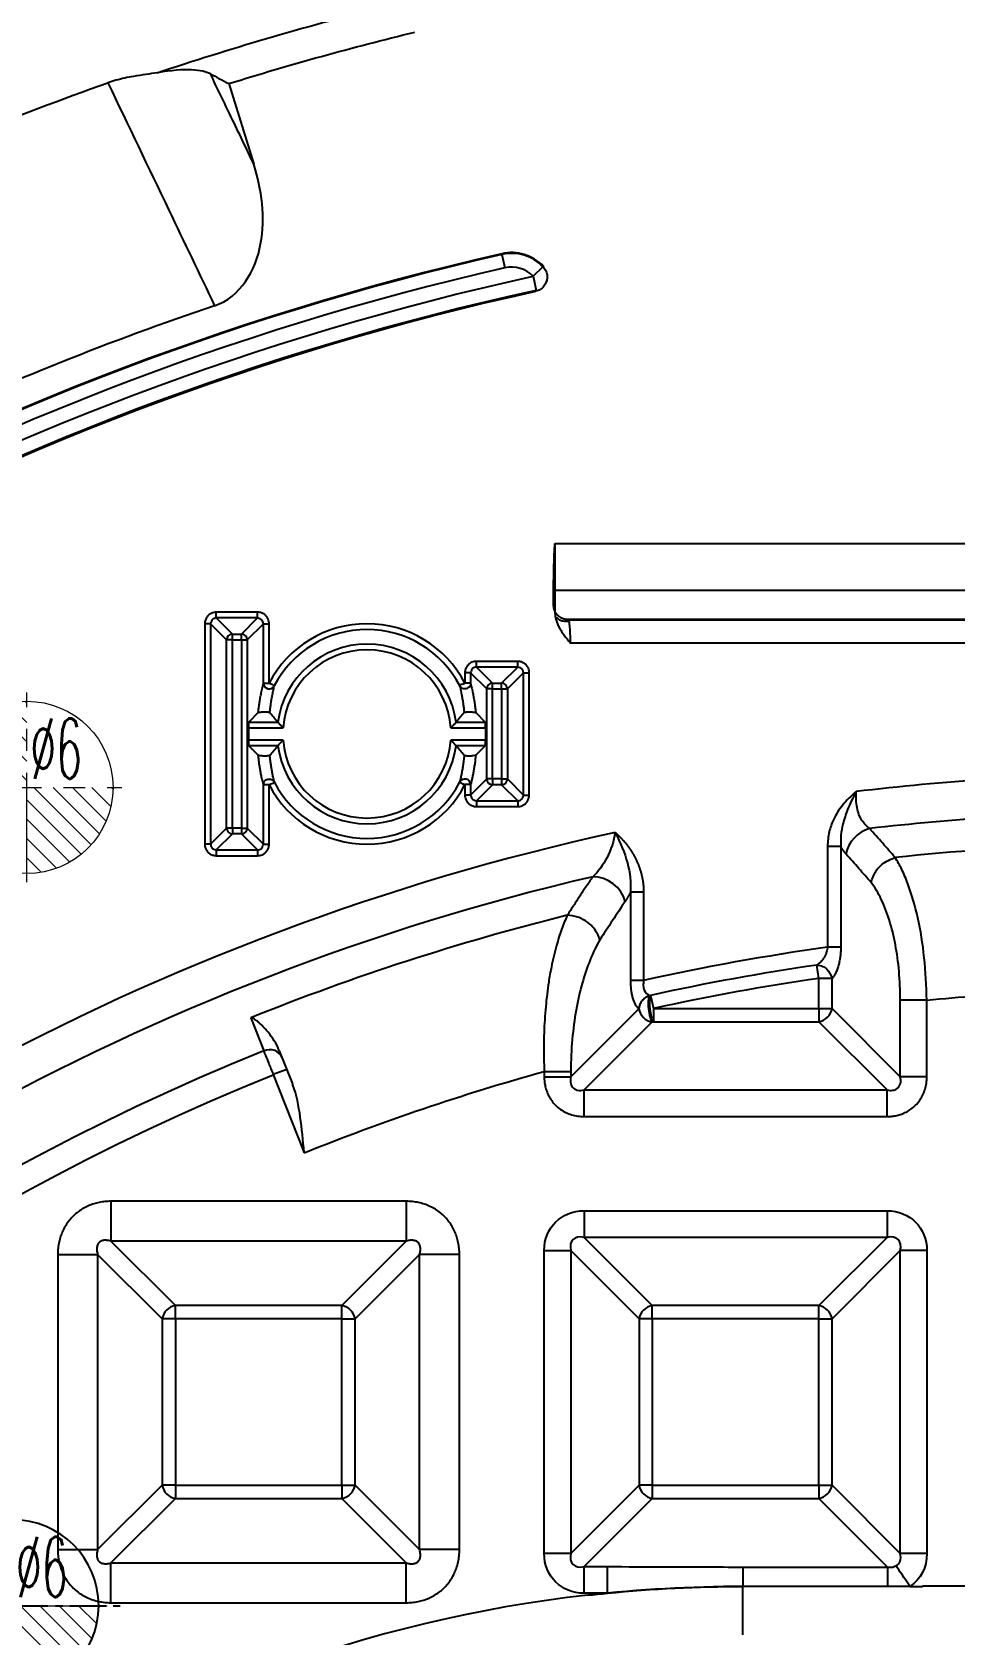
# Model space of a CAD drawing. Header units: millimetres. Extents: x 2595 to 3308, y 1499 to 1823.
# Drawn here: x 2716.2 to 2748.3, y 1723.2 to 1779.1 of the extents above; entities that cross this region are included whole.
import ezdxf
from ezdxf.lldxf.tags import DXFTag

# ---------------------------------------------------------------- set-up
doc = ezdxf.new("R2010")
doc.units = ezdxf.units.MM
doc.linetypes.add('CENTER', pattern=[2, 1.25, -0.25, 0.25, -0.25])
doc.layers.add('5', color=7, linetype='Continuous', true_color=0xffffff)
doc.layers.add('TOP', color=7, linetype='Continuous', true_color=0xffffff)
doc.layers.add('epin', color=13, linetype='Continuous', lineweight=9)
doc.styles.add('TXT05', font='txt.shx', dxfattribs={"width": 0.5, "bigfont": 'gbcbig.shx'})
tags = doc.linetypes.add('DASHED', pattern=[25.72, 12.86, -12.86]).pattern_tags.tags
tags[6:7] = [DXFTag(74, 4), DXFTag(75, 0), DXFTag(340, '0'), DXFTag(46, 0.0), DXFTag(50, 0.0), DXFTag(44, 0.0), DXFTag(45, 0.0)]
tags[4:5] = [DXFTag(74, 4), DXFTag(75, 0), DXFTag(340, '0'), DXFTag(46, 0.0), DXFTag(50, 0.0), DXFTag(44, 0.0), DXFTag(45, 0.0)]

# ---------------------------------------------------------------- blocks, each defined once
blk = doc.blocks.new('epin_ejp_6')
at = {"layer": 'epin'}
h = blk.add_hatch(dxfattribs=at)
h.set_pattern_fill('_ANSI31', color=123, scale=0.15, angle=90, style=0)
h.set_pattern_definition([(135, (-2656.51364, 153.2396), (-0.336759605, -0.336759605), [])])
h.paths.add_polyline_path([(0, 3, 0.414214), (-3, 0), (0, 0)])
h.paths.add_polyline_path([(3, 0), (0, 0), (0, -3, 0.414214)])
at = {"layer": 'epin', "color": 1, "linetype": 'CENTER', "ltscale": 3.048}
for p, q in [((0, -3.3), (0, 3.3)), ((-3.3, 0), (3.3, 0))]:
    blk.add_line(p, q, dxfattribs=at)
at = {"layer": 'epin'}
blk.add_circle((0, 0), 3, dxfattribs=at)
at = {"layer": 'epin', "color": 6, "style": 'TXT05', "width": 0.5}
blk.add_text('%%c6', height=2.1, dxfattribs=at).set_placement((0.12, 0.3))

msp = doc.modelspace()

# ---------------------------------------------------------------- linework, layer by layer
at = {"layer": '5', "color": 7, "linetype": 'Continuous'}
for p, q in [((2723.028, 1777.27), (2723.898, 1774.466)), ((2732.53, 1771.318), (2732.637, 1770.852)), ((2733.961, 1770.887), (2733.615, 1770.558)), ((2733.615, 1770.558), (2733.723, 1770.067)), ((2734.376, 1761.252), (2765.414, 1761.252)), ((2734.332, 1759.102), (2734.332, 1759.617)), ((2722.19, 1758.458), (2722.19, 1750.783)), ((2722.391, 1758.458), (2722.391, 1750.783)), ((2722.951, 1757.898), (2722.391, 1758.458)), ((2722.592, 1758.659), (2722.592, 1758.86)), ((2724.029, 1758.86), (2722.592, 1758.86)), ((2723.152, 1758.099), (2722.592, 1758.659)), ((2724.029, 1758.659), (2722.592, 1758.659)), ((2723.469, 1758.099), (2724.029, 1758.659)), ((2723.67, 1757.898), (2724.23, 1758.458)), ((2724.23, 1758.458), (2724.431, 1758.458)), ((2724.23, 1756.386), (2724.23, 1758.458)), ((2724.431, 1756.386), (2724.431, 1758.458)), ((2734.834, 1758.6), (2775.165, 1758.6)), ((2723.152, 1757.898), (2722.951, 1757.898)), ((2722.951, 1751.343), (2722.951, 1757.898)), ((2723.152, 1758.099), (2723.469, 1758.099)), ((2723.152, 1757.898), (2723.152, 1758.099)), ((2723.152, 1751.343), (2723.152, 1757.898)), ((2723.152, 1757.898), (2723.469, 1757.898)), ((2723.469, 1757.898), (2723.469, 1758.099)), ((2723.469, 1757.898), (2723.67, 1757.898)), ((2723.469, 1757.898), (2723.469, 1751.343)), ((2723.67, 1757.898), (2723.67, 1751.343)), ((2734.907, 1757.796), (2775.092, 1757.796)), ((2731.244, 1756.747), (2731.244, 1756.386)), ((2732.005, 1756.188), (2731.445, 1756.747)), ((2731.445, 1756.747), (2731.445, 1756.386)), ((2731.646, 1756.948), (2731.646, 1757.149)), ((2733.083, 1757.149), (2731.646, 1757.149)), ((2732.206, 1756.388), (2731.646, 1756.948)), ((2733.083, 1756.948), (2731.646, 1756.948)), ((2732.523, 1756.388), (2733.083, 1756.948)), ((2732.724, 1756.188), (2733.284, 1756.747)), ((2733.284, 1756.747), (2733.485, 1756.747)), ((2733.284, 1752.493), (2733.284, 1756.747)), ((2733.485, 1752.493), (2733.485, 1756.747)), ((2724.23, 1756.386), (2724.431, 1756.386)), ((2731.445, 1756.386), (2731.244, 1756.386)), ((2732.206, 1756.188), (2732.005, 1756.188)), ((2732.005, 1753.053), (2732.005, 1756.188)), ((2732.206, 1756.388), (2732.523, 1756.388)), ((2732.206, 1756.188), (2732.206, 1756.388)), ((2732.206, 1753.053), (2732.206, 1756.188)), ((2732.206, 1756.188), (2732.523, 1756.188)), ((2732.523, 1756.188), (2732.523, 1756.388)), ((2732.523, 1756.188), (2732.523, 1753.053)), ((2732.523, 1756.188), (2732.724, 1756.188)), ((2732.724, 1756.188), (2732.724, 1753.053)), ((2724.053, 1755.363), (2723.723, 1755.033)), ((2723.723, 1755.033), (2724.736, 1755.033)), ((2730.939, 1755.033), (2731.952, 1755.033)), ((2731.622, 1755.363), (2731.952, 1755.033)), ((2723.713, 1754.832), (2724.917, 1754.832)), ((2723.713, 1754.832), (2723.713, 1754.409)), ((2730.758, 1754.832), (2731.962, 1754.832)), ((2731.962, 1754.832), (2731.962, 1754.409)), ((2724.917, 1754.409), (2723.713, 1754.409)), ((2724.736, 1754.208), (2723.723, 1754.208)), ((2724.053, 1753.878), (2723.723, 1754.208)), ((2731.962, 1754.409), (2730.758, 1754.409)), ((2731.952, 1754.208), (2730.939, 1754.208)), ((2731.622, 1753.878), (2731.952, 1754.208)), ((2724.23, 1750.783), (2724.23, 1752.855)), ((2724.23, 1752.855), (2724.431, 1752.855)), ((2724.431, 1750.783), (2724.431, 1752.855)), ((2731.244, 1752.855), (2731.244, 1752.493)), ((2731.445, 1752.855), (2731.244, 1752.855)), ((2732.005, 1753.053), (2731.445, 1752.493)), ((2731.445, 1752.855), (2731.445, 1752.493)), ((2732.206, 1752.852), (2731.646, 1752.292)), ((2732.206, 1753.053), (2732.005, 1753.053)), ((2732.206, 1753.053), (2732.206, 1752.852)), ((2732.523, 1753.053), (2732.206, 1753.053)), ((2732.523, 1752.852), (2732.206, 1752.852)), ((2732.523, 1753.053), (2732.523, 1752.852)), ((2732.523, 1753.053), (2732.724, 1753.053)), ((2732.523, 1752.852), (2733.083, 1752.292)), ((2732.724, 1753.053), (2733.284, 1752.493)), ((2731.445, 1752.493), (2731.244, 1752.493)), ((2731.646, 1752.292), (2733.083, 1752.292)), ((2733.083, 1752.292), (2733.083, 1752.091)), ((2731.646, 1752.091), (2733.083, 1752.091)), ((2722.951, 1751.343), (2722.391, 1750.783)), ((2723.152, 1751.142), (2722.592, 1750.582)), ((2723.152, 1751.343), (2722.951, 1751.343)), ((2723.152, 1751.343), (2723.152, 1751.142)), ((2723.469, 1751.343), (2723.152, 1751.343)), ((2723.469, 1751.142), (2723.152, 1751.142)), ((2723.469, 1751.343), (2723.67, 1751.343)), ((2723.469, 1751.343), (2723.469, 1751.142)), ((2723.469, 1751.142), (2724.029, 1750.582)), ((2723.67, 1751.343), (2724.23, 1750.783)), ((2722.391, 1750.783), (2722.19, 1750.783)), ((2722.592, 1750.582), (2724.029, 1750.582)), ((2724.029, 1750.582), (2724.029, 1750.381)), ((2743.864, 1750.706), (2743.864, 1747.192)), ((2744.326, 1750.706), (2744.326, 1747.192)), ((2722.592, 1750.381), (2724.029, 1750.381)), ((2737.002, 1749.116), (2737.002, 1746.037)), ((2737.464, 1749.116), (2737.464, 1746.037)), ((2744.326, 1747.192), (2743.864, 1747.192)), ((2743.561, 1746.108), (2743.494, 1746.572)), ((2744.024, 1746.108), (2743.561, 1746.108)), ((2743.561, 1745.057), (2743.561, 1746.108)), ((2744.024, 1745.057), (2744.024, 1746.108)), ((2737.706, 1745.514), (2737.807, 1745.057)), ((2737.299, 1745.052), (2734.93, 1742.683)), ((2737.807, 1745.058), (2737.807, 1744.595)), ((2737.81, 1745.057), (2743.561, 1745.057)), ((2743.561, 1745.057), (2744.024, 1745.057)), ((2743.561, 1745.057), (2743.561, 1744.595)), ((2744.024, 1745.057), (2746.398, 1742.683)), ((2746.398, 1742.683), (2746.398, 1745.349)), ((2747.322, 1742.683), (2747.322, 1745.349)), ((2723.789, 1744.734), (2724.245, 1743.58)), ((2737.761, 1744.59), (2735.392, 1742.221)), ((2737.807, 1744.595), (2743.561, 1744.595)), ((2743.561, 1744.595), (2745.936, 1742.221)), ((2724.786, 1743.588), (2725.242, 1742.435)), ((2724.575, 1742.755), (2725.651, 1740.034)), ((2734.006, 1742.867), (2734.006, 1742.683)), ((2734.93, 1742.867), (2734.93, 1742.683)), ((2734.006, 1742.683), (2734.93, 1742.683)), ((2735.392, 1742.221), (2745.936, 1742.221)), ((2735.392, 1741.296), (2735.392, 1742.221)), ((2745.936, 1741.296), (2745.936, 1742.221)), ((2747.322, 1742.683), (2746.398, 1742.683)), ((2735.392, 1741.296), (2745.936, 1741.296)), ((2718.924, 1738.345), (2718.924, 1736.958)), ((2729.206, 1738.345), (2718.924, 1738.345)), ((2729.206, 1738.345), (2729.206, 1736.958)), ((2735.392, 1738.013), (2745.936, 1738.013)), ((2735.392, 1738.013), (2735.392, 1737.089)), ((2745.936, 1738.013), (2745.936, 1737.089)), ((2721.168, 1734.715), (2718.924, 1736.958)), ((2729.206, 1736.958), (2718.924, 1736.958)), ((2726.962, 1734.715), (2729.206, 1736.958)), ((2734.006, 1736.627), (2734.93, 1736.627)), ((2734.006, 1726.084), (2734.006, 1736.627)), ((2734.93, 1736.627), (2734.93, 1726.084)), ((2737.304, 1734.253), (2734.93, 1736.627)), ((2737.767, 1734.715), (2735.392, 1737.089)), ((2745.936, 1737.089), (2735.392, 1737.089)), ((2743.561, 1734.715), (2745.936, 1737.089)), ((2744.024, 1734.253), (2746.398, 1736.627)), ((2746.398, 1726.084), (2746.398, 1736.627)), ((2747.322, 1736.627), (2746.398, 1736.627)), ((2747.322, 1736.627), (2747.322, 1726.084)), ((2717.076, 1736.496), (2718.462, 1736.496)), ((2717.076, 1736.496), (2717.076, 1726.215)), ((2720.705, 1734.253), (2718.462, 1736.496)), ((2718.462, 1736.496), (2718.462, 1726.215)), ((2727.425, 1734.253), (2729.668, 1736.496)), ((2729.668, 1726.215), (2729.668, 1736.496)), ((2731.054, 1736.496), (2729.668, 1736.496)), ((2731.054, 1726.215), (2731.054, 1736.496)), ((2726.962, 1734.715), (2721.168, 1734.715)), ((2721.168, 1734.253), (2721.168, 1734.715)), ((2726.962, 1734.253), (2726.962, 1734.715)), ((2743.561, 1734.715), (2737.767, 1734.715)), ((2737.767, 1734.253), (2737.767, 1734.715)), ((2743.561, 1734.253), (2743.561, 1734.715)), ((2721.168, 1734.253), (2720.705, 1734.253)), ((2720.705, 1734.253), (2720.705, 1728.458)), ((2726.962, 1734.253), (2721.168, 1734.253)), ((2721.168, 1734.253), (2721.168, 1728.458)), ((2726.962, 1734.253), (2727.425, 1734.253)), ((2726.962, 1728.458), (2726.962, 1734.253)), ((2727.425, 1728.458), (2727.425, 1734.253)), ((2737.304, 1734.253), (2737.304, 1728.458)), ((2737.767, 1734.253), (2737.304, 1734.253)), ((2743.561, 1734.253), (2737.767, 1734.253)), ((2737.767, 1734.253), (2737.767, 1728.458)), ((2743.561, 1728.458), (2743.561, 1734.253)), ((2743.561, 1734.253), (2744.024, 1734.253)), ((2744.024, 1728.458), (2744.024, 1734.253)), ((2720.705, 1728.458), (2718.462, 1726.215)), ((2721.168, 1728.458), (2720.705, 1728.458)), ((2721.168, 1728.458), (2726.962, 1728.458)), ((2721.168, 1728.458), (2721.168, 1727.996)), ((2726.962, 1728.458), (2727.425, 1728.458)), ((2726.962, 1728.458), (2726.962, 1727.996)), ((2727.425, 1728.458), (2729.668, 1726.215)), ((2737.304, 1728.458), (2734.93, 1726.084)), ((2737.767, 1728.458), (2737.304, 1728.458)), ((2737.767, 1728.458), (2743.561, 1728.458)), ((2737.767, 1728.458), (2737.767, 1727.996)), ((2743.561, 1728.458), (2744.024, 1728.458)), ((2743.561, 1728.458), (2743.561, 1727.996)), ((2744.024, 1728.458), (2746.398, 1726.084)), ((2721.168, 1727.996), (2718.924, 1725.753)), ((2721.168, 1727.996), (2726.962, 1727.996)), ((2726.962, 1727.996), (2729.206, 1725.753)), ((2737.767, 1727.996), (2735.392, 1725.622)), ((2737.767, 1727.996), (2743.561, 1727.996)), ((2743.561, 1727.996), (2745.949, 1725.608)), ((2717.076, 1726.215), (2718.462, 1726.215)), ((2731.054, 1726.215), (2729.668, 1726.215)), ((2734.93, 1726.084), (2734.006, 1726.084)), ((2747.322, 1726.084), (2746.398, 1726.084)), ((2718.924, 1724.366), (2718.924, 1725.753)), ((2718.924, 1725.753), (2729.206, 1725.753)), ((2729.206, 1724.366), (2729.206, 1725.753)), ((2735.392, 1725.622), (2736.207, 1725.622)), ((2735.392, 1724.697), (2735.392, 1725.622)), ((2736.207, 1724.697), (2736.207, 1725.622)), ((2751.146, 1724.937), (2747.165, 1724.937)), ((2718.924, 1724.366), (2729.206, 1724.366)), ((2736.207, 1724.697), (2735.392, 1724.697))]:
    msp.add_line(p, q, dxfattribs=at)
at = {"layer": '5', "color": 7, "linetype": 'DASHED'}
for p, q in [((2732.525, 1771.343), (2732.53, 1771.318)), ((2732.53, 1771.318), (2732.525, 1771.342)), ((2733.979, 1770.904), (2733.961, 1770.887)), ((2733.979, 1770.904), (2733.979, 1770.904)), ((2734.376, 1761.252), (2734.376, 1758.847)), ((2775.167, 1758.601), (2734.754, 1758.601)), ((2725.042, 1742.94), (2724.575, 1742.755))]:
    msp.add_line(p, q, dxfattribs=at)
at = {"layer": '5', "color": 7, "linetype": 'DASHED', "extrusion": (0, 0, -1)}
msp.add_circle((-2715.499, 1724.259), 3, dxfattribs=at)
at = {"layer": '5', "color": 7, "linetype": 'Continuous'}
for centre, radius, start, end in [((2755.324, 1673.225), 114.397, 104.27533, 119.72467), ((2754.999, 1673.259), 100.6, 102.90589, 234.03401), ((2732.867, 1769.847), 1.509, 42.7679, 102.9059), ((2754.999, 1673.259), 100.123, 102.90589, 234.02644), ((2732.867, 1769.847), 1.032, 43.5663, 102.9059), ((2754.999, 1673.259), 99.119, 102.39547, 234.08239), ((2754.998, 1673.259), 101.6, 108.63546, 115.04516), ((2727.837, 1754.62), 3.837, 27.3962, 152.6037), ((2727.837, 1754.62), 3.636, 27.3962, 152.6038), ((2727.837, 1754.62), 3.129, 7.5744, 172.4256), ((2727.837, 1754.62), 2.928, 4.1421, 175.8579), ((2727.837, 1754.62), 3.129, 187.5744, 352.4256), ((2727.837, 1754.62), 2.928, 184.1421, 355.8579), ((2727.837, 1754.62), 3.837, 207.3962, 332.6037), ((2727.837, 1754.62), 3.636, 207.3962, 332.6038), ((2754.999, 1667.223), 85.99, 90.62819, 96.77341), ((2754.999, 1667.223), 84.657, 90.62819, 96.55867), ((2754.999, 1667.223), 85.99, 102.44405, 118.64382), ((2754.999, 1667.223), 83.558, 91.79843, 96.03274), ((2754.999, 1667.223), 84.657, 103.18178, 119.11888), ((2754.999, 1667.223), 83.558, 103.98475, 111.93272), ((2754.999, 1667.223), 80.741, 97.92726, 102.54361), ((2754.999, 1667.223), 80.179, 98.25014, 102.45565), ((2754.999, 1667.223), 79.71, 98.25015, 102.4536), ((2754.999, 1667.223), 82.318, 111.93797, 165.05974), ((2740.915, 1677.283), 47.647, 90, 96.4982), ((2740.915, 1677.283), 47.654, 96.4982, 124.2087)]:
    msp.add_arc(centre, radius, start, end, dxfattribs=at)
at = {"layer": '5', "color": 7, "linetype": 'Continuous', "extrusion": (0, 0, -1)}
for centre, radius, start, end in [((-2755.324, 1673.225), 110.064, 71.57416, 75.72467), ((-2755.324, 1673.225), 108.942, 72.75517, 76.2904), ((-2754.999, 1673.259), 99.621, 305.95801, 77.60453), ((-2754.999, 1673.259), 99.091, 305.91463, 77.59545), ((-2754.999, 1667.223), 78.503, 84.38753, 86.94966), ((-2754.999, 1667.223), 81.429, 15.18169, 68.06011), ((-2754.999, 1667.223), 78.503, 68.04691, 74.48902), ((-2740.915, 1677.283), 47.648, 84.3292, 90), ((-2740.915, 1677.283), 47.648, 83.5018, 84.3292)]:
    msp.add_arc(centre, radius, start, end, dxfattribs=at)
at = {"layer": '5', "color": 7, "linetype": 'DASHED'}
for centre, radius, start, end in [((2754.999, 1673.259), 100.626, 102.90589, 234.0354), ((2754.999, 1673.259), 100.625, 102.90589, 234.03501), ((2732.867, 1769.847), 1.535, 43.5663, 102.9059), ((2732.867, 1769.847), 1.534, 43.5663, 102.9059)]:
    msp.add_arc(centre, radius, start, end, dxfattribs=at)
at = {"layer": '5', "color": 7, "linetype": 'Continuous'}
for centre, major_axis, ratio, start_param, end_param in [((2723.152, 1757.898), (0.142, 0.142), 0.997265, 0.786768, 2.354825), ((2723.469, 1757.898), (0.142, -0.142), 0.997265, 0.786768, 2.354825), ((2724.431, 1756.386), (-0.195, 0.048), 0.976375, 0.244636, 2.896957), ((2732.206, 1756.188), (0.142, 0.142), 0.997265, 0.786768, 2.354825), ((2732.523, 1756.188), (0.142, -0.142), 0.997265, 0.786768, 2.354825), ((2723.723, 1754.832), (0, -0.201), 0.052408, 3.193953, 4.712389), ((2731.952, 1754.832), (0, -0.201), 0.052408, 1.570796, 3.089233), ((2723.723, 1754.409), (0, -0.201), 0.052408, 4.712389, 6.230825), ((2731.952, 1754.409), (0, -0.201), 0.052408, 0.05236, 1.570796), ((2731.244, 1752.855), (0.195, -0.048), 0.976375, 0.244637, 2.896439), ((2732.206, 1753.053), (-0.142, 0.142), 0.997265, 0.786768, 2.354825), ((2732.523, 1753.053), (-0.142, -0.142), 0.997265, 0.786768, 2.354825), ((2723.152, 1751.343), (-0.142, 0.142), 0.997265, 0.786768, 2.354825), ((2723.469, 1751.343), (-0.142, -0.142), 0.997265, 0.786768, 2.354825), ((2745.431, 1750.444), (-0.754, -0.666), 0.838986, 4.18233, 5.471414), ((2735.897, 1748.785), (0.838, -0.557), 0.789854, 0.699339, 2.269773), ((2737.761, 1745.052), (-0.056, 0.5), 0.25246, 0.397578, 2.721328), ((2737.807, 1745.057), (0.057, -0.5), 0.255769, 3.527266, 5.862496), ((2737.761, 1745.052), (-0.356, 0.356), 0.854588, 0.863645, 2.277948), ((2743.561, 1745.057), (-0.356, -0.356), 0.854588, 0.863645, 2.277948), ((2735.648, 1736.371), (0.641, -0.641), 0.555158, 2.434441, 3.848744), ((2745.68, 1736.371), (0.641, 0.641), 0.555158, 5.576034, 6.990337), ((2721.168, 1734.253), (0.356, 0.356), 0.854588, 0.863645, 2.277948), ((2726.962, 1734.253), (0.356, -0.356), 0.854588, 0.863645, 2.277948), ((2737.767, 1734.253), (0.356, 0.356), 0.854588, 0.863645, 2.277948), ((2743.561, 1734.253), (0.356, -0.356), 0.854588, 0.863645, 2.277948), ((2721.168, 1728.458), (-0.356, 0.356), 0.854588, 0.863645, 2.277948), ((2726.962, 1728.458), (-0.356, -0.356), 0.854588, 0.863645, 2.277948), ((2737.767, 1728.458), (-0.356, 0.356), 0.854588, 0.863645, 2.277948), ((2743.561, 1728.458), (-0.356, -0.356), 0.854588, 0.863645, 2.277948), ((2735.648, 1726.34), (0.641, 0.641), 0.555158, 2.434441, 3.848744), ((2745.68, 1726.34), (0.641, -0.641), 0.555158, 6.115419, 6.990337)]:
    msp.add_ellipse(centre, major_axis=major_axis, ratio=ratio, start_param=start_param, end_param=end_param, dxfattribs=at)
at = {"layer": '5', "color": 7, "linetype": 'DASHED'}
msp.add_ellipse((2724.411, 1743.168), major_axis=(0.468, 0.185), ratio=0.882944, start_param=0, end_param=1.576221, dxfattribs=at)
at = {"layer": '5', "color": 7, "linetype": 'Continuous', "extrusion": (0, 0, -1)}
for centre, major_axis, end_param in [((2735.648, 1736.371), (1.249, -1.249), 3.848744), ((2745.68, 1736.371), (-1.249, -1.249), 3.848744), ((2735.648, 1726.34), (1.249, 1.249), 3.848744), ((2745.68, 1726.34), (-1.249, 1.249), 3.308569)]:
    msp.add_ellipse(centre, major_axis=major_axis, ratio=0.854588, start_param=2.434441, end_param=end_param, dxfattribs=at)
at = {"layer": '5', "color": 7, "linetype": 'Continuous'}
for points, degree, knots in [([(2720.536, 1777.647), (2720.284, 1777.604), (2720.006, 1777.568), (2719.513, 1777.483), (2719.306, 1777.442), (2719.005, 1777.358), (2718.911, 1777.329), (2718.818, 1777.296)], 3, [0, 0, 0, 0, 0.518012, 0.518012, 0.851418, 0.851418, 1, 1, 1, 1]), ([(2723.898, 1774.466), (2723.636, 1775.013), (2723.373, 1775.559), (2722.869, 1776.605), (2722.629, 1777.105), (2722.388, 1777.606)], 3, [0, 0, 0, 0, 0.521772, 0.521772, 1, 1, 1, 1]), ([(2718.818, 1777.296), (2719.526, 1775.818), (2720.233, 1774.34), (2721.471, 1771.752), (2722.002, 1770.642), (2722.532, 1769.532)], 3, [0, 0, 0, 0, 0.571213, 0.571213, 1, 1, 1, 1]), ([(2722.532, 1769.532), (2723.435, 1769.836), (2723.972, 1770.764), (2724.299, 1772.614), (2724.178, 1773.566), (2723.898, 1774.466)], 3, [0, 0, 0, 0, 0.5, 0.5, 1, 1, 1, 1]), ([(2733.975, 1770.871), (2734.014, 1770.83), (2734.045, 1770.781), (2734.09, 1770.678), (2734.104, 1770.622), (2734.112, 1770.509), (2734.106, 1770.452), (2734.077, 1770.343), (2734.052, 1770.29), (2733.988, 1770.197), (2733.948, 1770.155), (2733.857, 1770.088), (2733.805, 1770.063), (2733.738, 1770.043), (2733.726, 1770.039), (2733.713, 1770.037)], 3, [0, 0, 0, 0, 0.160463, 0.160463, 0.320911, 0.320911, 0.481567, 0.481567, 0.642428, 0.642428, 0.803322, 0.803322, 0.96406, 0.96406, 1, 1, 1, 1]), ([(2734.332, 1759.617), (2734.332, 1759.841), (2734.334, 1760.068), (2734.342, 1760.49), (2734.348, 1760.691), (2734.361, 1761.012), (2734.368, 1761.143), (2734.376, 1761.252)], 3, [0, 0, 0, 0, 0.352579, 0.352579, 0.705144, 0.705144, 1, 1, 1, 1]), ([(2775.667, 1759.617), (2774.334, 1759.617), (2773, 1759.617), (2766.334, 1759.617), (2761, 1759.617), (2748.555, 1759.617), (2741.444, 1759.617), (2734.332, 1759.617)], 3, [0, 0, 0, 0, 0.096771, 0.096771, 0.483854, 0.483854, 1, 1, 1, 1]), ([(2722.592, 1758.659), (2722.546, 1758.65), (2722.438, 1758.63), (2722.408, 1758.521), (2722.391, 1758.458)], 3, [0, 0, 0, 0, 0.421715, 1, 1, 1, 1]), ([(2724.23, 1758.458), (2724.222, 1758.503), (2724.201, 1758.611), (2724.092, 1758.641), (2724.029, 1758.659)], 3, [0, 0, 0, 0, 0.421715, 1, 1, 1, 1]), ([(2734.409, 1758.619), (2734.411, 1758.608), (2734.425, 1758.552), (2734.464, 1758.451), (2734.53, 1758.318), (2734.611, 1758.187), (2734.702, 1758.057), (2734.802, 1757.927), (2734.871, 1757.84), (2734.907, 1757.796)], 3, [0, 0, 0, 0, 0.034009, 0.180279, 0.333486, 0.492216, 0.656238, 0.825361, 1, 1, 1, 1]), ([(2734.436, 1758.654), (2734.431, 1758.652), (2734.423, 1758.639), (2734.417, 1758.618), (2734.416, 1758.593), (2734.416, 1758.586)], 3, [0, 0, 0, 0, 0.364734, 0.839469, 1, 1, 1, 1]), ([(2734.834, 1758.6), (2734.847, 1758.584), (2734.861, 1758.566), (2734.872, 1758.493), (2734.873, 1758.489)], 3, [0, 0, 0, 0, 0.948552, 1, 1, 1, 1]), ([(2734.873, 1758.489), (2734.881, 1758.437), (2734.893, 1758.298), (2734.905, 1758.049), (2734.906, 1757.88), (2734.907, 1757.796)], 3, [0, 0, 0, 0, 0.390901, 0.700762, 1, 1, 1, 1]), ([(2731.646, 1756.948), (2731.6, 1756.94), (2731.492, 1756.92), (2731.462, 1756.811), (2731.445, 1756.747)], 3, [0, 0, 0, 0, 0.421715, 1, 1, 1, 1]), ([(2733.284, 1756.747), (2733.276, 1756.793), (2733.255, 1756.901), (2733.146, 1756.931), (2733.083, 1756.948)], 3, [0, 0, 0, 0, 0.421715, 1, 1, 1, 1]), ([(2724.609, 1756.293), (2724.607, 1756.295), (2724.6, 1756.298), (2724.573, 1756.32), (2724.54, 1756.341), (2724.508, 1756.355), (2724.47, 1756.368), (2724.444, 1756.38), (2724.431, 1756.386)], 3, [0, 0, 0, 0, 0.215961, 0.459645, 0.589675, 0.722552, 0.859308, 1, 1, 1, 1]), ([(2731.244, 1756.386), (2731.223, 1756.375), (2731.181, 1756.352), (2731.117, 1756.338), (2731.067, 1756.323), (2731.066, 1756.303), (2731.066, 1756.293)], 3, [0, 0, 0, 0, 0.225714, 0.467686, 0.721391, 1, 1, 1, 1]), ([(2731.445, 1756.386), (2731.443, 1756.364), (2731.438, 1756.32), (2731.393, 1756.245), (2731.294, 1756.18), (2731.177, 1756.191), (2731.101, 1756.24), (2731.077, 1756.276), (2731.066, 1756.293)], 3, [0, 0, 0, 0, 0.12454, 0.251224, 0.499356, 0.749012, 0.875442, 1, 1, 1, 1]), ([(2724.053, 1755.363), (2724.06, 1755.37), (2724.086, 1755.377), (2724.154, 1755.385), (2724.17, 1755.387), (2724.198, 1755.389), (2724.207, 1755.39), (2724.228, 1755.391), (2724.24, 1755.391), (2724.261, 1755.391), (2724.268, 1755.392), (2724.284, 1755.392), (2724.292, 1755.392), (2724.308, 1755.391), (2724.316, 1755.391), (2724.335, 1755.39), (2724.345, 1755.39), (2724.376, 1755.388), (2724.392, 1755.386), (2724.437, 1755.379), (2724.451, 1755.373), (2724.455, 1755.368)], 3, [0, 0, 0, 0, 0.363071, 0.363071, 0.451672, 0.451672, 0.488917, 0.488917, 0.526854, 0.526854, 0.546924, 0.546924, 0.567118, 0.567118, 0.590732, 0.590732, 0.628913, 0.628913, 0.730655, 0.730655, 1, 1, 1, 1]), ([(2724.736, 1755.033), (2724.737, 1755.032), (2724.74, 1755.028), (2724.751, 1755.016), (2724.758, 1755.008), (2724.778, 1754.985), (2724.792, 1754.969), (2724.828, 1754.93), (2724.85, 1754.905), (2724.887, 1754.865), (2724.901, 1754.849), (2724.916, 1754.833), (2724.917, 1754.833), (2724.917, 1754.832)], 3, [0, 0, 0, 0, 0.157631, 0.157631, 0.314017, 0.314017, 0.531439, 0.531439, 0.819189, 0.819189, 0.99211, 0.99211, 1, 1, 1, 1]), ([(2730.939, 1755.033), (2730.938, 1755.032), (2730.935, 1755.028), (2730.924, 1755.016), (2730.917, 1755.008), (2730.897, 1754.985), (2730.883, 1754.969), (2730.847, 1754.93), (2730.825, 1754.905), (2730.788, 1754.865), (2730.774, 1754.849), (2730.759, 1754.833), (2730.758, 1754.833), (2730.758, 1754.832)], 3, [0, 0, 0, 0, 0.157631, 0.157631, 0.314017, 0.314017, 0.531439, 0.531439, 0.819189, 0.819189, 0.99211, 0.99211, 1, 1, 1, 1]), ([(2731.22, 1755.368), (2731.223, 1755.372), (2731.233, 1755.377), (2731.264, 1755.383), (2731.277, 1755.385), (2731.302, 1755.388), (2731.31, 1755.388), (2731.329, 1755.39), (2731.34, 1755.39), (2731.36, 1755.391), (2731.368, 1755.391), (2731.383, 1755.392), (2731.392, 1755.392), (2731.407, 1755.392), (2731.415, 1755.391), (2731.432, 1755.391), (2731.441, 1755.391), (2731.466, 1755.39), (2731.48, 1755.389), (2731.527, 1755.385), (2731.551, 1755.382), (2731.584, 1755.376), (2731.596, 1755.374), (2731.613, 1755.368), (2731.619, 1755.366), (2731.622, 1755.363)], 3, [0, 0, 0, 0, 0.217106, 0.217106, 0.325325, 0.325325, 0.367343, 0.367343, 0.409954, 0.409954, 0.431435, 0.431435, 0.453194, 0.453194, 0.472482, 0.472482, 0.501852, 0.501852, 0.556911, 0.556911, 0.727599, 0.727599, 0.862796, 0.862796, 1, 1, 1, 1]), ([(2724.455, 1753.873), (2724.452, 1753.868), (2724.442, 1753.864), (2724.411, 1753.858), (2724.398, 1753.856), (2724.373, 1753.853), (2724.365, 1753.852), (2724.346, 1753.851), (2724.335, 1753.85), (2724.315, 1753.85), (2724.307, 1753.849), (2724.292, 1753.849), (2724.283, 1753.849), (2724.268, 1753.849), (2724.26, 1753.849), (2724.243, 1753.85), (2724.234, 1753.85), (2724.209, 1753.851), (2724.195, 1753.852), (2724.148, 1753.856), (2724.124, 1753.859), (2724.076, 1753.867), (2724.058, 1753.872), (2724.053, 1753.878)], 3, [0, 0, 0, 0, 0.216875, 0.216875, 0.324979, 0.324979, 0.366947, 0.366947, 0.409506, 0.409506, 0.430966, 0.430966, 0.452702, 0.452702, 0.47197, 0.47197, 0.501307, 0.501307, 0.556302, 0.556302, 0.726796, 0.726796, 1, 1, 1, 1]), ([(2724.736, 1754.208), (2724.737, 1754.209), (2724.74, 1754.213), (2724.751, 1754.225), (2724.758, 1754.233), (2724.778, 1754.255), (2724.792, 1754.271), (2724.828, 1754.311), (2724.85, 1754.336), (2724.887, 1754.376), (2724.901, 1754.391), (2724.916, 1754.408), (2724.917, 1754.408), (2724.917, 1754.409)], 3, [0, 0, 0, 0, 0.157631, 0.157631, 0.314017, 0.314017, 0.531439, 0.531439, 0.819189, 0.819189, 0.99211, 0.99211, 1, 1, 1, 1]), ([(2730.939, 1754.208), (2730.938, 1754.209), (2730.935, 1754.213), (2730.924, 1754.225), (2730.917, 1754.233), (2730.897, 1754.255), (2730.883, 1754.271), (2730.847, 1754.311), (2730.825, 1754.336), (2730.788, 1754.376), (2730.774, 1754.391), (2730.759, 1754.408), (2730.758, 1754.408), (2730.758, 1754.409)], 3, [0, 0, 0, 0, 0.157631, 0.157631, 0.314017, 0.314017, 0.531439, 0.531439, 0.819189, 0.819189, 0.99211, 0.99211, 1, 1, 1, 1]), ([(2731.622, 1753.878), (2731.615, 1753.871), (2731.589, 1753.864), (2731.522, 1753.855), (2731.507, 1753.854), (2731.478, 1753.852), (2731.469, 1753.851), (2731.447, 1753.85), (2731.434, 1753.85), (2731.413, 1753.849), (2731.405, 1753.849), (2731.39, 1753.849), (2731.382, 1753.849), (2731.366, 1753.849), (2731.358, 1753.85), (2731.339, 1753.85), (2731.329, 1753.851), (2731.296, 1753.853), (2731.281, 1753.855), (2731.237, 1753.862), (2731.224, 1753.868), (2731.22, 1753.873)], 3, [0, 0, 0, 0, 0.361469, 0.361469, 0.449706, 0.449706, 0.488583, 0.488583, 0.528268, 0.528268, 0.548217, 0.548217, 0.568274, 0.568274, 0.592222, 0.592222, 0.63141, 0.63141, 0.737457, 0.737457, 1, 1, 1, 1]), ([(2724.23, 1752.855), (2724.232, 1752.877), (2724.237, 1752.921), (2724.282, 1752.996), (2724.381, 1753.06), (2724.498, 1753.05), (2724.574, 1753.001), (2724.598, 1752.965), (2724.609, 1752.947)], 3, [0, 0, 0, 0, 0.12454, 0.251224, 0.499356, 0.749012, 0.875442, 1, 1, 1, 1]), ([(2724.431, 1752.855), (2724.452, 1752.866), (2724.494, 1752.889), (2724.558, 1752.903), (2724.608, 1752.918), (2724.609, 1752.937), (2724.609, 1752.947)], 3, [0, 0, 0, 0, 0.225714, 0.467686, 0.721391, 1, 1, 1, 1]), ([(2731.066, 1752.947), (2731.068, 1752.946), (2731.075, 1752.942), (2731.102, 1752.92), (2731.135, 1752.9), (2731.167, 1752.886), (2731.205, 1752.873), (2731.231, 1752.861), (2731.244, 1752.855)], 3, [0, 0, 0, 0, 0.215961, 0.459645, 0.589675, 0.722552, 0.859308, 1, 1, 1, 1]), ([(2731.445, 1752.493), (2731.453, 1752.448), (2731.474, 1752.34), (2731.583, 1752.31), (2731.646, 1752.292)], 3, [0, 0, 0, 0, 0.421715, 1, 1, 1, 1]), ([(2733.083, 1752.292), (2733.129, 1752.301), (2733.237, 1752.321), (2733.267, 1752.43), (2733.284, 1752.493)], 3, [0, 0, 0, 0, 0.421715, 1, 1, 1, 1]), ([(2744.858, 1752.612), (2744.69, 1752.459), (2744.378, 1752.175), (2744.077, 1751.683), (2743.898, 1751.196), (2743.876, 1750.876), (2743.864, 1750.706)], 3, [0, 0, 0, 0, 0.304895, 0.568637, 0.771029, 1, 1, 1, 1]), ([(2744.858, 1752.612), (2744.754, 1752.405), (2744.57, 1752.038), (2744.402, 1751.529), (2744.317, 1751.098), (2744.323, 1750.836), (2744.326, 1750.706)], 3, [0, 0, 0, 0, 0.341543, 0.607091, 0.804283, 1, 1, 1, 1]), ([(2745.33, 1751.326), (2745.236, 1751.408), (2745.047, 1751.572), (2744.859, 1752.041), (2744.858, 1752.42), (2744.858, 1752.612)], 3, [0, 0, 0, 0, 0.332279, 0.662854, 1, 1, 1, 1]), ([(2736.47, 1751.192), (2736.676, 1751.014), (2736.843, 1750.808), (2737.039, 1750.566), (2737.175, 1750.296), (2737.32, 1750.01), (2737.395, 1749.699), (2737.464, 1749.409), (2737.464, 1749.116)], 2, [0, 0, 0, 0.25, 0.25, 0.5, 0.5, 0.75, 0.75, 1, 1, 1]), ([(2746.218, 1750.319), (2746.146, 1750.4), (2746.001, 1750.566), (2745.786, 1750.817), (2745.559, 1751.07), (2745.407, 1751.24), (2745.33, 1751.326)], 3, [0, 0, 0, 0, 0.243147, 0.490568, 0.742955, 1, 1, 1, 1]), ([(2722.391, 1750.783), (2722.399, 1750.738), (2722.42, 1750.63), (2722.529, 1750.6), (2722.592, 1750.582)], 3, [0, 0, 0, 0, 0.421715, 1, 1, 1, 1]), ([(2724.029, 1750.582), (2724.075, 1750.591), (2724.183, 1750.611), (2724.213, 1750.72), (2724.23, 1750.783)], 3, [0, 0, 0, 0, 0.421715, 1, 1, 1, 1]), ([(2745.385, 1749.447), (2745.421, 1749.564), (2745.492, 1749.797), (2745.783, 1750.137), (2746.06, 1750.253), (2746.218, 1750.319)], 3, [0, 0, 0, 0, 0.301707, 0.600531, 1, 1, 1, 1]), ([(2747.322, 1745.349), (2747.301, 1745.848), (2747.258, 1746.852), (2747.024, 1748.254), (2746.729, 1749.25), (2746.454, 1749.918), (2746.297, 1750.184), (2746.218, 1750.318)], 3, [0, 0, 0, 0, 0.243678, 0.490584, 0.740303, 0.868792, 1, 1, 1, 1]), ([(2735.694, 1749.649), (2735.618, 1749.537), (2735.467, 1749.313), (2735.242, 1748.977), (2735.027, 1748.641), (2734.88, 1748.417), (2734.806, 1748.305)], 3, [0, 0, 0, 0, 0.251207, 0.501688, 0.75078, 1, 1, 1, 1]), ([(2734.806, 1748.305), (2734.737, 1748.144), (2734.601, 1747.828), (2734.453, 1747.335), (2734.337, 1746.891), (2734.244, 1746.469), (2734.141, 1745.891), (2734.048, 1745.124), (2733.996, 1744.291), (2733.984, 1743.53), (2733.999, 1743.083), (2734.006, 1742.867)], 3, [0, 0, 0, 0, 0.127843, 0.252874, 0.326876, 0.400177, 0.497068, 0.642896, 0.792298, 0.899301, 1, 1, 1, 1]), ([(2735.943, 1747.455), (2735.887, 1747.593), (2735.797, 1747.816), (2735.506, 1748.085), (2735.178, 1748.267), (2734.93, 1748.292), (2734.806, 1748.305)], 3, [0, 0, 0, 0, 0.308385, 0.499753, 0.751823, 1, 1, 1, 1]), ([(2743.864, 1747.192), (2743.861, 1747.167), (2743.852, 1747.112), (2743.83, 1747.024), (2743.794, 1746.928), (2743.744, 1746.831), (2743.681, 1746.739), (2743.608, 1746.658), (2743.544, 1746.605), (2743.506, 1746.579), (2743.494, 1746.572)], 3, [0, 0, 0, 0, 0.0964, 0.209941, 0.338471, 0.479444, 0.628775, 0.782628, 0.937323, 1, 1, 1, 1]), ([(2743.494, 1746.572), (2743.564, 1746.561), (2743.686, 1746.543), (2743.909, 1746.398), (2743.977, 1746.227), (2744.024, 1746.108)], 3, [0, 0, 0, 0, 0.289806, 0.504604, 1, 1, 1, 1]), ([(2737.002, 1746.037), (2737.005, 1745.928), (2737.011, 1745.766), (2737.045, 1745.566), (2737.09, 1745.381), (2737.172, 1745.178), (2737.256, 1745.095), (2737.299, 1745.052)], 3, [0, 0, 0, 0, 0.243279, 0.365312, 0.488189, 0.735597, 1, 1, 1, 1]), ([(2737.66, 1745.507), (2737.615, 1745.486), (2737.523, 1745.445), (2737.412, 1745.335), (2737.329, 1745.201), (2737.309, 1745.101), (2737.299, 1745.052)], 3, [0, 0, 0, 0, 0.249987, 0.499981, 0.749985, 1, 1, 1, 1]), ([(2737.464, 1746.037), (2737.457, 1745.976), (2737.444, 1745.857), (2737.487, 1745.625), (2737.59, 1745.555), (2737.66, 1745.507)], 3, [0, 0, 0, 0, 0.244958, 0.484913, 1, 1, 1, 1]), ([(2724.786, 1743.588), (2724.688, 1743.837), (2724.546, 1744.049), (2724.339, 1744.303), (2724.278, 1744.371), (2724.173, 1744.477), (2724.131, 1744.517), (2724.059, 1744.582), (2724.029, 1744.607), (2723.98, 1744.646), (2723.96, 1744.661), (2723.925, 1744.686), (2723.911, 1744.695), (2723.887, 1744.71), (2723.877, 1744.715), (2723.86, 1744.724), (2723.853, 1744.727), (2723.838, 1744.733), (2723.83, 1744.735), (2723.818, 1744.737), (2723.814, 1744.737), (2723.805, 1744.737), (2723.801, 1744.737), (2723.794, 1744.735), (2723.791, 1744.734), (2723.789, 1744.734)], 3, [0, 0, 0, 0, 0.4524, 0.4524, 0.632356, 0.632356, 0.754811, 0.754811, 0.83692, 0.83692, 0.891554, 0.891554, 0.927853, 0.927853, 0.952057, 0.952057, 0.968335, 0.968335, 0.983204, 0.983204, 0.989946, 0.989946, 0.996837, 0.996837, 1, 1, 1, 1]), ([(2724.245, 1743.58), (2724.265, 1743.531), (2724.309, 1743.42), (2724.423, 1743.135), (2724.521, 1742.889), (2724.575, 1742.755)], 3, [0, 0, 0, 0, 0.268442, 0.601857, 1, 1, 1, 1]), ([(2725.651, 1740.034), (2725.651, 1740.039), (2725.65, 1740.044), (2725.612, 1740.461), (2725.573, 1740.876), (2725.46, 1741.666), (2725.388, 1742.05), (2725.253, 1742.407), (2725.248, 1742.421), (2725.242, 1742.435)], 3, [0, 0, 0, 0, 0.006131, 0.006131, 0.501368, 0.501368, 0.980846, 0.980846, 1, 1, 1, 1]), ([(2734.93, 1742.683), (2734.921, 1742.621), (2734.903, 1742.503), (2734.967, 1742.306), (2735.174, 1742.188), (2735.314, 1742.209), (2735.392, 1742.221)], 3, [0, 0, 0, 0, 0.24104, 0.460956, 0.700051, 1, 1, 1, 1]), ([(2745.936, 1742.221), (2745.997, 1742.211), (2746.115, 1742.194), (2746.313, 1742.258), (2746.431, 1742.465), (2746.409, 1742.605), (2746.398, 1742.683)], 3, [0, 0, 0, 0, 0.24104, 0.460956, 0.700051, 1, 1, 1, 1]), ([(2736.207, 1725.622), (2736.878, 1725.622), (2737.549, 1725.619), (2739.118, 1725.612), (2740.017, 1725.609), (2740.915, 1725.609)], 3, [0, 0, 0, 0, 0.427343, 0.427343, 1, 1, 1, 1]), ([(2745.949, 1725.608), (2745.998, 1725.601), (2746.099, 1725.587), (2746.2, 1725.628), (2746.252, 1725.649)], 3, [0, 0, 0, 0, 0.483133, 1, 1, 1, 1])]:
    msp.add_open_spline(points, degree=degree, knots=knots, dxfattribs=at)
for points, degree in [([(2722.388, 1777.606), (2722.101, 1777.756), (2721.537, 1777.815), (2720.536, 1777.647)], 3), ([(2722.388, 1777.606), (2722.601, 1777.494), (2722.814, 1777.382), (2723.028, 1777.27)], 3), ([(2709.282, 1773.429), (2712.398, 1774.865), (2715.582, 1776.156), (2718.818, 1777.296)], 3), ([(2733.713, 1770.037), (2733.717, 1770.047), (2733.72, 1770.057), (2733.723, 1770.067)], 3), ([(2722.592, 1758.86), (2722.567, 1758.86), (2722.516, 1758.855), (2722.432, 1758.831), (2722.346, 1758.781), (2722.265, 1758.702), (2722.206, 1758.591), (2722.19, 1758.505), (2722.19, 1758.458)], 3), ([(2722.391, 1758.458), (2722.386, 1758.458), (2722.292, 1758.458), (2722.19, 1758.458)], 3), ([(2724.431, 1758.458), (2724.431, 1758.482), (2724.427, 1758.533), (2724.402, 1758.617), (2724.353, 1758.704), (2724.273, 1758.784), (2724.163, 1758.844), (2724.076, 1758.86), (2724.029, 1758.86)], 3), ([(2724.029, 1758.659), (2724.029, 1758.664), (2724.029, 1758.758), (2724.029, 1758.86)], 3), ([(2731.646, 1757.149), (2731.621, 1757.149), (2731.57, 1757.145), (2731.486, 1757.12), (2731.4, 1757.071), (2731.319, 1756.992), (2731.26, 1756.881), (2731.244, 1756.795), (2731.244, 1756.747)], 3), ([(2731.445, 1756.747), (2731.44, 1756.747), (2731.346, 1756.747), (2731.244, 1756.747)], 3), ([(2733.485, 1756.747), (2733.485, 1756.772), (2733.481, 1756.823), (2733.456, 1756.907), (2733.407, 1756.994), (2733.327, 1757.074), (2733.217, 1757.133), (2733.13, 1757.149), (2733.083, 1757.149)], 3), ([(2733.083, 1756.948), (2733.083, 1756.954), (2733.083, 1757.047), (2733.083, 1757.149)], 3), ([(2724.053, 1755.363), (2724.056, 1755.389), (2724.061, 1755.441), (2724.07, 1755.518), (2724.08, 1755.595), (2724.091, 1755.674), (2724.104, 1755.754), (2724.117, 1755.837), (2724.132, 1755.922), (2724.148, 1756.009), (2724.166, 1756.1), (2724.185, 1756.192), (2724.207, 1756.287), (2724.222, 1756.353), (2724.23, 1756.386)], 3), ([(2724.455, 1755.368), (2724.458, 1755.391), (2724.463, 1755.437), (2724.471, 1755.506), (2724.48, 1755.577), (2724.489, 1755.648), (2724.5, 1755.721), (2724.512, 1755.796), (2724.525, 1755.873), (2724.539, 1755.953), (2724.554, 1756.034), (2724.571, 1756.118), (2724.589, 1756.204), (2724.603, 1756.263), (2724.609, 1756.293)], 3), ([(2731.066, 1756.293), (2731.072, 1756.263), (2731.086, 1756.205), (2731.104, 1756.12), (2731.12, 1756.039), (2731.135, 1755.96), (2731.148, 1755.884), (2731.161, 1755.808), (2731.173, 1755.734), (2731.184, 1755.659), (2731.194, 1755.586), (2731.203, 1755.513), (2731.212, 1755.441), (2731.217, 1755.392), (2731.22, 1755.368)], 3), ([(2731.445, 1756.386), (2731.452, 1756.355), (2731.467, 1756.295), (2731.486, 1756.209), (2731.504, 1756.126), (2731.52, 1756.045), (2731.535, 1755.967), (2731.549, 1755.889), (2731.562, 1755.813), (2731.574, 1755.737), (2731.585, 1755.661), (2731.596, 1755.586), (2731.605, 1755.512), (2731.614, 1755.438), (2731.619, 1755.388), (2731.622, 1755.363)], 3), ([(2724.455, 1755.368), (2724.501, 1755.312), (2724.593, 1755.199), (2724.688, 1755.088), (2724.736, 1755.033)], 3), ([(2731.22, 1755.368), (2731.174, 1755.312), (2731.082, 1755.199), (2730.987, 1755.088), (2730.939, 1755.033)], 3), ([(2724.23, 1752.855), (2724.222, 1752.887), (2724.207, 1752.95), (2724.188, 1753.038), (2724.17, 1753.121), (2724.154, 1753.199), (2724.14, 1753.273), (2724.127, 1753.344), (2724.115, 1753.413), (2724.104, 1753.482), (2724.094, 1753.551), (2724.084, 1753.618), (2724.075, 1753.686), (2724.067, 1753.751), (2724.06, 1753.816), (2724.055, 1753.857), (2724.053, 1753.878)], 3), ([(2724.455, 1753.873), (2724.501, 1753.929), (2724.593, 1754.042), (2724.688, 1754.153), (2724.736, 1754.208)], 3), ([(2724.609, 1752.947), (2724.603, 1752.976), (2724.59, 1753.033), (2724.573, 1753.112), (2724.558, 1753.187), (2724.544, 1753.258), (2724.532, 1753.326), (2724.521, 1753.391), (2724.51, 1753.453), (2724.501, 1753.515), (2724.492, 1753.576), (2724.483, 1753.637), (2724.475, 1753.698), (2724.468, 1753.757), (2724.461, 1753.816), (2724.457, 1753.854), (2724.455, 1753.873)], 3), ([(2731.22, 1753.873), (2731.174, 1753.929), (2731.082, 1754.042), (2730.987, 1754.153), (2730.939, 1754.208)], 3), ([(2731.22, 1753.873), (2731.213, 1753.807), (2731.199, 1753.684), (2731.175, 1753.514), (2731.149, 1753.356), (2731.121, 1753.208), (2731.093, 1753.071), (2731.075, 1752.988), (2731.066, 1752.947)], 3), ([(2731.622, 1753.878), (2731.615, 1753.814), (2731.602, 1753.695), (2731.579, 1753.53), (2731.554, 1753.377), (2731.527, 1753.232), (2731.5, 1753.096), (2731.472, 1752.97), (2731.454, 1752.893), (2731.445, 1752.855)], 3), ([(2731.244, 1752.493), (2731.244, 1752.469), (2731.248, 1752.418), (2731.273, 1752.334), (2731.322, 1752.247), (2731.402, 1752.166), (2731.512, 1752.107), (2731.599, 1752.091), (2731.646, 1752.091)], 3), ([(2731.646, 1752.292), (2731.646, 1752.287), (2731.646, 1752.193), (2731.646, 1752.091)], 3), ([(2733.083, 1752.091), (2733.108, 1752.091), (2733.159, 1752.096), (2733.243, 1752.12), (2733.329, 1752.17), (2733.41, 1752.249), (2733.469, 1752.359), (2733.485, 1752.446), (2733.485, 1752.493)], 3), ([(2733.284, 1752.493), (2733.289, 1752.493), (2733.383, 1752.493), (2733.485, 1752.493)], 3), ([(2736.47, 1751.192), (2736.386, 1750.579), (2736.066, 1749.988), (2735.694, 1749.649)], 3), ([(2736.47, 1751.192), (2736.851, 1750.477), (2737.055, 1749.778), (2737.002, 1749.116)], 3), ([(2722.19, 1750.783), (2722.19, 1750.759), (2722.194, 1750.708), (2722.219, 1750.624), (2722.268, 1750.537), (2722.348, 1750.456), (2722.458, 1750.397), (2722.545, 1750.381), (2722.592, 1750.381)], 3), ([(2722.592, 1750.582), (2722.592, 1750.577), (2722.592, 1750.483), (2722.592, 1750.381)], 3), ([(2724.029, 1750.381), (2724.054, 1750.381), (2724.105, 1750.386), (2724.189, 1750.41), (2724.275, 1750.46), (2724.356, 1750.539), (2724.415, 1750.649), (2724.431, 1750.736), (2724.431, 1750.783)], 3), ([(2724.23, 1750.783), (2724.235, 1750.783), (2724.329, 1750.783), (2724.431, 1750.783)], 3), ([(2744.326, 1750.706), (2744.249, 1750.706), (2744.059, 1750.706), (2743.864, 1750.706)], 3), ([(2744.507, 1750.444), (2744.41, 1750.553), (2744.326, 1750.706)], 2), ([(2745.385, 1749.447), (2745.245, 1749.607), (2744.958, 1749.933), (2744.659, 1750.272), (2744.507, 1750.444)], 3), ([(2746.398, 1745.349), (2746.398, 1745.695), (2746.367, 1746.361), (2746.24, 1747.288), (2746.032, 1748.143), (2745.747, 1748.886), (2745.514, 1749.279), (2745.385, 1749.447)], 3), ([(2737.002, 1749.116), (2736.918, 1748.931), (2736.821, 1748.785)], 2), ([(2737.464, 1749.116), (2737.269, 1749.116), (2737.079, 1749.116), (2737.002, 1749.116)], 3), ([(2736.821, 1748.785), (2736.674, 1748.564), (2736.381, 1748.121), (2736.089, 1747.677), (2735.943, 1747.455)], 3), ([(2735.943, 1747.455), (2735.818, 1747.243), (2735.592, 1746.773), (2735.313, 1745.941), (2735.105, 1745.022), (2734.966, 1743.994), (2734.93, 1743.253), (2734.93, 1742.867)], 3), ([(2744.326, 1747.192), (2744.326, 1747.15), (2744.324, 1747.062), (2744.313, 1746.918), (2744.292, 1746.761), (2744.259, 1746.601), (2744.214, 1746.447), (2744.158, 1746.309), (2744.094, 1746.193), (2744.048, 1746.134), (2744.024, 1746.108)], 3), ([(2737.464, 1746.037), (2737.281, 1746.037), (2737.075, 1746.037), (2737.002, 1746.037)], 3), ([(2737.66, 1745.507), (2737.676, 1745.51), (2737.691, 1745.512), (2737.706, 1745.514)], 3), ([(2747.322, 1745.349), (2746.931, 1745.349), (2746.552, 1745.349), (2746.398, 1745.349)], 3), ([(2737.761, 1744.59), (2737.769, 1744.59), (2737.784, 1744.592), (2737.8, 1744.594), (2737.807, 1744.595)], 3), ([(2734.006, 1742.867), (2734.397, 1742.867), (2734.793, 1742.867), (2734.93, 1742.867)], 3), ([(2734.006, 1742.683), (2734.006, 1742.625), (2734.012, 1742.511), (2734.04, 1742.347), (2734.087, 1742.182), (2734.158, 1742.016), (2734.258, 1741.849), (2734.396, 1741.685), (2734.568, 1741.54), (2734.759, 1741.43), (2734.958, 1741.354), (2735.168, 1741.307), (2735.316, 1741.296), (2735.392, 1741.296)], 3), ([(2745.936, 1741.296), (2745.993, 1741.296), (2746.108, 1741.303), (2746.272, 1741.33), (2746.436, 1741.377), (2746.602, 1741.448), (2746.77, 1741.549), (2746.934, 1741.687), (2747.078, 1741.859), (2747.189, 1742.05), (2747.265, 1742.248), (2747.311, 1742.458), (2747.322, 1742.607), (2747.322, 1742.683)], 3), ([(2718.924, 1738.345), (2718.853, 1738.345), (2718.714, 1738.338), (2718.517, 1738.308), (2718.325, 1738.259), (2718.138, 1738.189), (2717.958, 1738.098), (2717.785, 1737.985), (2717.622, 1737.847), (2717.475, 1737.686), (2717.349, 1737.509), (2717.249, 1737.322), (2717.172, 1737.127), (2717.117, 1736.924), (2717.083, 1736.715), (2717.076, 1736.57), (2717.076, 1736.496)], 3), ([(2731.054, 1736.496), (2731.054, 1736.567), (2731.047, 1736.707), (2731.017, 1736.903), (2730.968, 1737.095), (2730.899, 1737.282), (2730.808, 1737.463), (2730.694, 1737.635), (2730.556, 1737.799), (2730.396, 1737.946), (2730.218, 1738.071), (2730.031, 1738.172), (2729.836, 1738.249), (2729.634, 1738.304), (2729.424, 1738.337), (2729.279, 1738.345), (2729.206, 1738.345)], 3), ([(2718.924, 1736.958), (2718.899, 1736.965), (2718.851, 1736.977), (2718.785, 1736.986), (2718.723, 1736.989), (2718.664, 1736.983), (2718.61, 1736.969), (2718.561, 1736.947), (2718.517, 1736.915), (2718.482, 1736.874), (2718.456, 1736.824), (2718.439, 1736.769), (2718.432, 1736.708), (2718.433, 1736.642), (2718.443, 1736.572), (2718.455, 1736.522), (2718.462, 1736.496)], 3), ([(2729.668, 1736.496), (2729.675, 1736.521), (2729.687, 1736.569), (2729.696, 1736.635), (2729.698, 1736.698), (2729.693, 1736.756), (2729.679, 1736.811), (2729.657, 1736.86), (2729.625, 1736.903), (2729.583, 1736.939), (2729.534, 1736.965), (2729.478, 1736.981), (2729.417, 1736.988), (2729.352, 1736.987), (2729.282, 1736.978), (2729.232, 1736.966), (2729.206, 1736.958)], 3), ([(2717.076, 1726.215), (2717.076, 1726.143), (2717.083, 1726.004), (2717.113, 1725.807), (2717.162, 1725.616), (2717.231, 1725.428), (2717.322, 1725.248), (2717.436, 1725.075), (2717.574, 1724.912), (2717.734, 1724.765), (2717.912, 1724.64), (2718.099, 1724.539), (2718.294, 1724.462), (2718.496, 1724.407), (2718.706, 1724.374), (2718.851, 1724.366), (2718.924, 1724.366)], 3), ([(2718.462, 1726.215), (2718.455, 1726.19), (2718.443, 1726.141), (2718.434, 1726.075), (2718.432, 1726.013), (2718.437, 1725.954), (2718.451, 1725.9), (2718.473, 1725.851), (2718.505, 1725.808), (2718.547, 1725.772), (2718.596, 1725.746), (2718.652, 1725.73), (2718.713, 1725.722), (2718.778, 1725.724), (2718.848, 1725.733), (2718.898, 1725.745), (2718.924, 1725.753)], 3), ([(2729.206, 1724.366), (2729.277, 1724.366), (2729.416, 1724.373), (2729.613, 1724.403), (2729.805, 1724.452), (2729.992, 1724.522), (2730.172, 1724.613), (2730.345, 1724.726), (2730.508, 1724.864), (2730.655, 1725.025), (2730.781, 1725.202), (2730.881, 1725.389), (2730.958, 1725.584), (2731.013, 1725.787), (2731.047, 1725.996), (2731.054, 1726.141), (2731.054, 1726.215)], 3), ([(2729.206, 1725.753), (2729.231, 1725.745), (2729.279, 1725.734), (2729.345, 1725.724), (2729.407, 1725.722), (2729.466, 1725.728), (2729.52, 1725.741), (2729.569, 1725.764), (2729.613, 1725.796), (2729.648, 1725.837), (2729.674, 1725.887), (2729.691, 1725.942), (2729.698, 1726.003), (2729.697, 1726.069), (2729.687, 1726.139), (2729.675, 1726.189), (2729.668, 1726.215)], 3), ([(2740.915, 1725.608), (2740.915, 1725.487), (2740.915, 1725.232), (2740.915, 1724.937)], 3), ([(2740.915, 1725.608), (2745.949, 1725.608)], 1), ([(2745.949, 1725.608), (2745.949, 1725.487), (2745.949, 1725.232), (2745.949, 1724.937)], 3), ([(2746.732, 1724.937), (2746.54, 1725.223), (2746.351, 1725.503), (2746.252, 1725.649)], 3), ([(2740.915, 1724.937), (2742.593, 1724.937), (2744.271, 1724.937), (2745.949, 1724.937)], 3), ([(2740.915, 1723.243), (2740.915, 1723.525), (2740.915, 1724.088), (2740.915, 1724.651), (2740.915, 1724.933)], 3), ([(2745.949, 1724.937), (2746.23, 1724.937), (2746.501, 1724.937), (2746.732, 1724.937)], 3), ([(2746.732, 1724.931), (2747.165, 1724.931)], 1)]:
    msp.add_open_spline(points, degree=degree, dxfattribs=at)
at = {"layer": '5', "color": 7, "linetype": 'DASHED'}
for points, degree in [([(2733.979, 1770.904), (2733.978, 1770.893), (2733.977, 1770.882), (2733.975, 1770.871)], 3), ([(2734.085, 1770.378), (2734.096, 1770.41)], 1), ([(2734.332, 1759.102), (2734.337, 1759.107), (2734.346, 1759.098), (2734.358, 1759.042), (2734.368, 1758.956), (2734.374, 1758.885), (2734.376, 1758.847)], 3), ([(2734.376, 1758.847), (2734.384, 1758.77), (2734.391, 1758.693), (2734.409, 1758.619)], 3)]:
    msp.add_open_spline(points, degree=degree, dxfattribs=at)
at = {"layer": '5', "color": 7, "linetype": 'Continuous'}
msp.add_rational_spline([(2734.834, 1758.6), (2734.693, 1758.6), (2734.567, 1758.657), (2734.474, 1758.754), (2734.385, 1758.846), (2734.332, 1758.967), (2734.332, 1759.102)], [1.00001298149, 1.00103147638, 1.06198136261, 1.18286264019, 1.06681463863, 1.00600128746, 1.00042258667], degree=3, knots=[0, 0, 0, 0, 0.5102, 0.5102, 0.5102, 1, 1, 1, 1], dxfattribs=at)
at = {"layer": '5', "color": 7, "linetype": 'DASHED'}
msp.add_open_spline([(2734.868, 1758.545), (2734.794, 1758.532), (2734.678, 1758.535), (2734.551, 1758.569), (2734.487, 1758.628), (2734.462, 1758.648), (2734.448, 1758.656), (2734.44, 1758.656), (2734.436, 1758.654), (2734.436, 1758.654)], degree=3, knots=[0, 0, 0, 0, 0.398485, 0.666845, 0.828058, 0.864772, 0.904153, 0.996187, 1, 1, 1, 1], dxfattribs=at)
at = {"layer": 'TOP', "color": 1, "linetype": 'CENTER'}
msp.add_line((2711.499, 1724.259), (2719.499, 1724.259), dxfattribs=at)

# ---------------------------------------------------------------- block references
at = {"layer": 'epin'}
for p in [(2715.999, 1752.759), (2715.499, 1724.259)]:
    msp.add_blockref('epin_ejp_6', p, dxfattribs=at)

doc.saveas('drawing.dxf')
